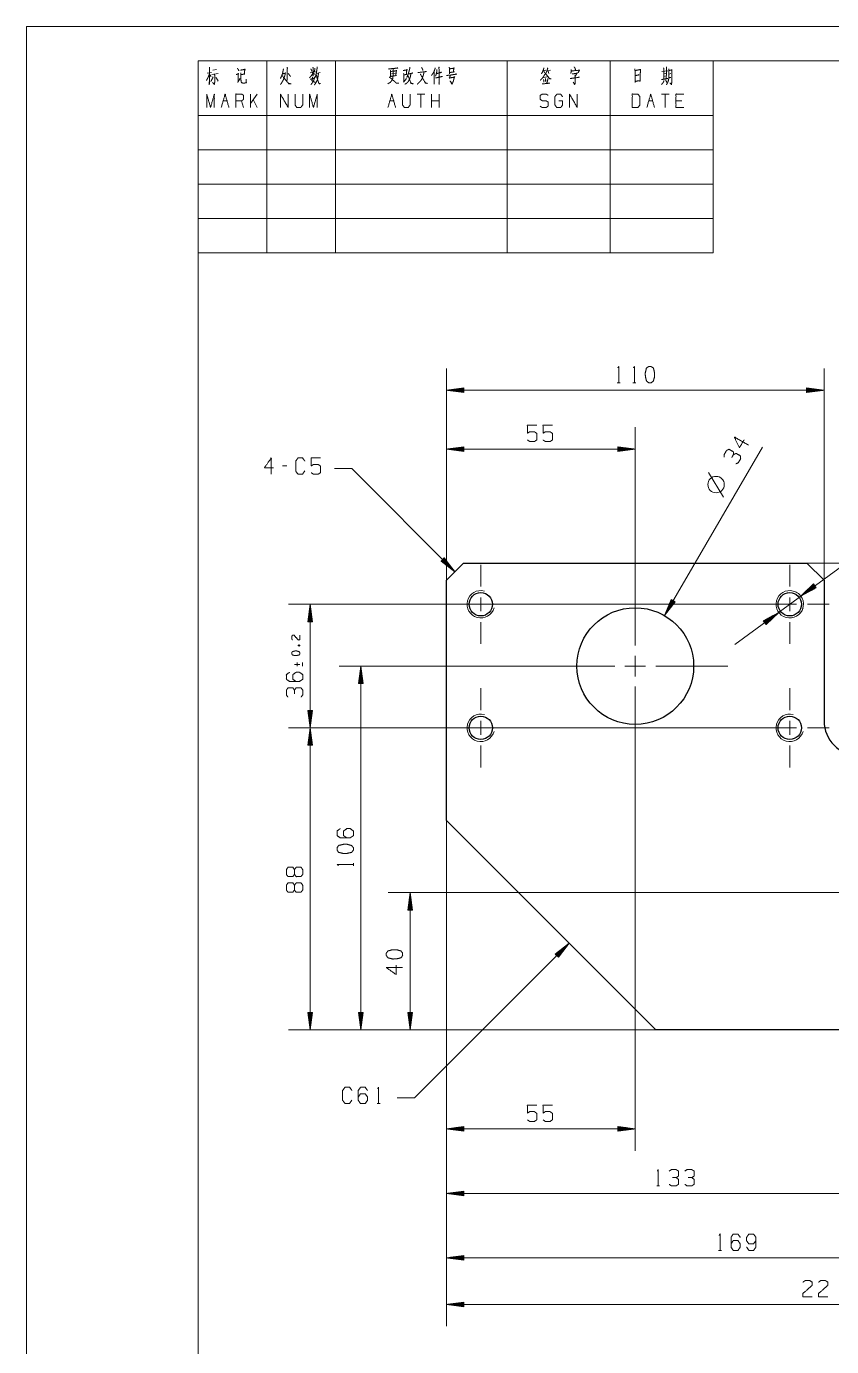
# Model space of a CAD drawing. Header units: millimetres. Extents: x 0 to 210, y 0 to 297.
# Drawn here: x 0 to 117.3, y 104.7 to 297 of the extents above; entities that cross this region are included whole.
import ezdxf

# ---------------------------------------------------------------- set-up
doc = ezdxf.new("R2010")
doc.units = ezdxf.units.MM
doc.layers.add('101', color=7, linetype='Continuous', true_color=0xffffff)

msp = doc.modelspace()

# ---------------------------------------------------------------- linework, layer by layer
at = {"layer": '101', "color": 133, "linetype": 'Continuous', "lineweight": 18}
for p, q in [((0, 297), (0, 0)), ((210, 297), (0, 297)), ((25, 292), (100, 292)), ((25, 292), (100, 292)), ((25, 292), (25, 264)), ((25, 292), (100, 292)), ((205, 292), (25, 292)), ((25, 292), (25, 5)), ((35, 292), (35, 264)), ((45, 292), (45, 264)), ((70, 292), (70, 264)), ((85, 292), (85, 264)), ((100, 292), (100, 264)), ((25, 284), (100, 284)), ((25, 279), (100, 279)), ((25, 274), (100, 274)), ((25, 269), (100, 269)), ((25, 264), (100, 264))]:
    msp.add_line(p, q, dxfattribs=at)
at = {"layer": '101', "color": 72, "linetype": 'Continuous', "lineweight": 18}
for p, q in [((27.13, 290.61), (27.71, 290.74)), ((75.25, 290.57), (75.67, 290.63)), ((75.35, 290.55), (75.45, 290.24)), ((75.82, 290.51), (76.35, 290.61)), ((75.98, 290.49), (76.11, 290.16)), ((92.56, 290.43), (93.43, 290.55)), ((26.34, 290.18), (26.96, 290.3)), ((26.7, 289.95), (26.92, 289.68)), ((26.99, 289.99), (27.95, 290.14)), ((41.34, 290.22), (42.13, 290.38)), ((42.25, 290.16), (42.79, 290.28)), ((53.17, 290.09), (53.7, 290.18)), ((54.91, 288.87), (55.37, 289.43)), ((75.83, 289.64), (75.37, 289.56)), ((92.84, 290.07), (93.11, 290.14)), ((92.86, 289.72), (93.09, 289.78)), ((93.6, 290.05), (93.85, 290.12)), ((33.59, 287.14), (32.63, 285.78)), ((32.63, 285.18), (32.63, 287.14)), ((58.02, 287.14), (56.9, 287.14)), ((57.46, 287.14), (57.46, 285.18)), ((59.02, 285.18), (59.02, 287.14)), ((60.14, 285.18), (60.14, 287.14)), ((93.6, 287.14), (92.49, 287.14)), ((93.05, 287.14), (93.05, 285.18)), ((28.66, 286.17), (29.22, 286.17)), ((31.62, 285.18), (31.34, 286.17)), ((33.59, 285.18), (33.04, 286.36)), ((52.94, 286.17), (53.49, 286.17)), ((60.14, 286.17), (59.02, 286.17)), ((90.65, 286.17), (91.2, 286.17)), ((95.45, 286.17), (94.61, 286.17)), ((86.06, 245.08), (86.48, 245.08)), ((88.34, 245.08), (88.76, 245.08)), ((37.95, 232.96), (37.28, 232.96)), ((101.52, 228.43), (99.36, 231.99)), ((39.6, 206.77), (39.82, 206.85)), ((39.03, 204.06), (39.83, 204.06)), ((39.43, 204.34), (39.43, 203.78)), ((40.22, 203.78), (40.22, 204.34)), ((47.62, 174.69), (47.62, 175.11)), ((51.08, 140.07), (51.5, 140.07)), ((91.81, 128.08), (92.23, 128.08)), ((100.81, 118.68), (101.23, 118.68))]:
    msp.add_line(p, q, dxfattribs=at)
at = {"layer": '101', "color": 22, "linetype": 'Continuous', "lineweight": 18}
for p, q in [((61.18, 216.31), (61.18, 247.16)), ((116.18, 216.31), (116.18, 247.16)), ((63.72, 244.32), (61.18, 243.98)), ((63.72, 244.31), (63.69, 244.31)), ((63.72, 244.31), (63.69, 244.31)), ((63.72, 243.65), (63.72, 244.32)), ((113.64, 244.32), (113.64, 243.65)), ((116.18, 243.98), (113.64, 244.32)), ((113.64, 244.31), (113.67, 244.31)), ((113.64, 244.31), (113.67, 244.31)), ((61.18, 243.98), (116.18, 243.98)), ((61.18, 243.98), (63.72, 243.65)), ((63.72, 244.01), (61.37, 244.01)), ((63.72, 243.96), (61.37, 243.96)), ((63.72, 244.06), (61.76, 244.06)), ((63.72, 243.91), (61.76, 243.91)), ((63.72, 244.11), (62.14, 244.11)), ((63.72, 243.86), (62.14, 243.86)), ((63.72, 244.16), (62.53, 244.16)), ((63.72, 243.81), (62.53, 243.81)), ((63.72, 244.21), (62.91, 244.21)), ((63.72, 243.75), (62.91, 243.75)), ((63.72, 244.26), (63.3, 244.26)), ((63.72, 243.7), (63.3, 243.7)), ((63.72, 243.65), (63.69, 243.65)), ((63.72, 243.65), (63.69, 243.65)), ((113.64, 244.26), (114.06, 244.26)), ((113.64, 244.21), (114.44, 244.21)), ((113.64, 244.16), (114.83, 244.16)), ((113.64, 244.11), (115.21, 244.11)), ((113.64, 244.06), (115.6, 244.06)), ((113.64, 244.01), (115.99, 244.01)), ((113.64, 243.65), (116.18, 243.98)), ((113.64, 243.96), (115.99, 243.96)), ((113.64, 243.91), (115.6, 243.91)), ((113.64, 243.86), (115.21, 243.86)), ((113.64, 243.81), (114.83, 243.81)), ((113.64, 243.75), (114.44, 243.75)), ((113.64, 243.7), (114.06, 243.7)), ((113.64, 243.65), (113.67, 243.65)), ((113.64, 243.65), (113.67, 243.65)), ((61.18, 216.31), (61.18, 238.6)), ((88.68, 212.31), (88.68, 238.6)), ((63.72, 235.76), (61.18, 235.43)), ((88.68, 235.43), (61.18, 235.43)), ((61.18, 235.43), (63.72, 235.09)), ((63.72, 235.45), (61.37, 235.45)), ((63.72, 235.4), (61.37, 235.4)), ((63.72, 235.5), (61.76, 235.5)), ((63.72, 235.35), (61.76, 235.35)), ((63.72, 235.55), (62.14, 235.55)), ((63.72, 235.3), (62.14, 235.3)), ((63.72, 235.61), (62.53, 235.61)), ((63.72, 235.25), (62.53, 235.25)), ((63.72, 235.66), (62.91, 235.66)), ((63.72, 235.2), (62.91, 235.2)), ((63.72, 235.71), (63.3, 235.71)), ((63.72, 235.15), (63.3, 235.15)), ((63.72, 235.76), (63.69, 235.76)), ((63.72, 235.76), (63.69, 235.76)), ((63.72, 235.1), (63.69, 235.1)), ((63.72, 235.1), (63.69, 235.1)), ((63.72, 235.09), (63.72, 235.76)), ((86.14, 235.76), (86.17, 235.76)), ((86.14, 235.76), (86.17, 235.76)), ((88.68, 235.43), (86.14, 235.76)), ((86.14, 235.76), (86.14, 235.09)), ((86.14, 235.71), (86.56, 235.71)), ((86.14, 235.66), (86.94, 235.66)), ((86.14, 235.61), (87.33, 235.61)), ((86.14, 235.55), (87.71, 235.55)), ((86.14, 235.5), (88.1, 235.5)), ((86.14, 235.45), (88.49, 235.45)), ((86.14, 235.09), (88.68, 235.43)), ((86.14, 235.4), (88.49, 235.4)), ((86.14, 235.35), (88.1, 235.35)), ((86.14, 235.3), (87.71, 235.3)), ((86.14, 235.25), (87.33, 235.25)), ((86.14, 235.2), (86.94, 235.2)), ((86.14, 235.15), (86.56, 235.15)), ((86.14, 235.1), (86.17, 235.1)), ((86.14, 235.1), (86.17, 235.1)), ((92.94, 211.16), (107.19, 235.72)), ((47.4, 232.57), (44.86, 232.57)), ((47.4, 232.57), (62.42, 217.55)), ((103.17, 206.93), (133.96, 229.54)), ((60.86, 219.58), (60.39, 219.11)), ((60.57, 219.29), (61.96, 217.91)), ((60.61, 219.33), (62.27, 217.67)), ((60.64, 219.37), (62.3, 217.71)), ((60.68, 219.4), (62.07, 218.01)), ((60.71, 219.44), (61.83, 218.32)), ((60.75, 219.47), (61.59, 218.63)), ((60.79, 219.51), (61.35, 218.94)), ((60.82, 219.55), (61.12, 219.25)), ((60.86, 219.58), (60.88, 219.56)), ((60.86, 219.58), (60.88, 219.56)), ((62.42, 217.55), (60.86, 219.58)), ((60.39, 219.11), (62.42, 217.55)), ((60.39, 219.11), (60.41, 219.09)), ((60.39, 219.11), (60.41, 219.09)), ((60.43, 219.15), (60.72, 218.85)), ((60.46, 219.19), (61.03, 218.62)), ((60.5, 219.22), (61.34, 218.38)), ((60.53, 219.26), (61.65, 218.14)), ((113.68, 218.81), (202.62, 218.81)), ((114.64, 215.77), (112.79, 213.99)), ((114.82, 215.52), (112.93, 214.13)), ((114.85, 215.48), (112.96, 214.09)), ((114.79, 215.56), (113.21, 214.4)), ((114.88, 215.43), (113.3, 214.27)), ((114.76, 215.6), (113.49, 214.67)), ((114.73, 215.64), (113.77, 214.94)), ((114.7, 215.68), (114.05, 215.21)), ((114.67, 215.72), (114.34, 215.47)), ((114.64, 215.76), (114.62, 215.74)), ((114.64, 215.76), (114.62, 215.74)), ((115.04, 215.23), (114.64, 215.77)), ((93.93, 213.53), (92.94, 211.16)), ((93.98, 213.5), (93.77, 213.14)), ((93.93, 213.52), (93.92, 213.5)), ((93.93, 213.52), (93.92, 213.5)), ((94.51, 213.19), (93.93, 213.53)), ((112.79, 213.99), (115.04, 215.23)), ((114.91, 215.39), (113.64, 214.46)), ((114.94, 215.35), (113.98, 214.65)), ((114.97, 215.31), (114.33, 214.84)), ((115, 215.27), (114.67, 215.02)), ((115.03, 215.23), (115.01, 215.21)), ((115.03, 215.23), (115.01, 215.21)), ((111.18, 212.81), (38.15, 212.81)), ((41.33, 212.81), (40.99, 210.27)), ((41.2, 210.27), (41.2, 211.84)), ((41.25, 210.27), (41.25, 212.23)), ((41.3, 210.27), (41.3, 212.62)), ((41.66, 210.27), (41.33, 212.81)), ((41.33, 194.81), (41.33, 212.81)), ((41.35, 210.27), (41.35, 212.62)), ((41.4, 210.27), (41.4, 212.23)), ((41.46, 210.27), (41.46, 211.84)), ((92.94, 211.16), (94.51, 213.19)), ((94.2, 213.37), (93.02, 211.34)), ((94.24, 213.35), (93.06, 211.32)), ((94.15, 213.4), (93.17, 211.7)), ((94.28, 213.32), (93.3, 211.62)), ((94.11, 213.42), (93.32, 212.06)), ((94.07, 213.45), (93.47, 212.42)), ((94.33, 213.29), (93.54, 211.93)), ((94.02, 213.47), (93.62, 212.78)), ((94.37, 213.27), (93.78, 212.24)), ((94.42, 213.24), (94.01, 212.55)), ((94.46, 213.22), (94.25, 212.86)), ((94.5, 213.19), (94.49, 213.17)), ((94.5, 213.19), (94.49, 213.17)), ((109.57, 211.63), (107.32, 210.39)), ((107.72, 209.85), (109.57, 211.63)), ((40.99, 210.27), (41.66, 210.27)), ((41, 210.27), (41, 210.3)), ((41, 210.27), (41, 210.3)), ((41.05, 210.27), (41.05, 210.69)), ((41.1, 210.27), (41.1, 211.07)), ((41.15, 210.27), (41.15, 211.46)), ((41.51, 210.27), (41.51, 211.46)), ((41.56, 210.27), (41.56, 211.07)), ((41.61, 210.27), (41.61, 210.69)), ((41.66, 210.27), (41.66, 210.3)), ((41.66, 210.27), (41.66, 210.3)), ((107.32, 210.39), (107.35, 210.41)), ((107.32, 210.39), (107.35, 210.41)), ((107.32, 210.39), (107.72, 209.85)), ((107.35, 210.35), (107.69, 210.59)), ((107.38, 210.31), (108.03, 210.78)), ((107.41, 210.27), (108.37, 210.97)), ((107.44, 210.22), (108.71, 211.16)), ((107.47, 210.18), (109.05, 211.34)), ((107.5, 210.14), (109.4, 211.53)), ((107.53, 210.1), (109.43, 211.49)), ((107.56, 210.06), (109.14, 211.22)), ((107.59, 210.02), (108.86, 210.95)), ((107.62, 209.98), (108.58, 210.68)), ((107.65, 209.94), (108.3, 210.41)), ((107.68, 209.9), (108.02, 210.14)), ((107.71, 209.86), (107.74, 209.87)), ((107.71, 209.86), (107.74, 209.87)), ((75.18, 203.81), (45.54, 203.81)), ((48.72, 203.81), (48.38, 201.27)), ((48.49, 201.27), (48.49, 202.07)), ((48.54, 201.27), (48.54, 202.46)), ((48.59, 201.27), (48.59, 202.84)), ((48.64, 201.27), (48.64, 203.23)), ((48.69, 201.27), (48.69, 203.62)), ((48.72, 203.81), (48.72, 150.81)), ((49.05, 201.27), (48.72, 203.81)), ((48.74, 201.27), (48.74, 203.62)), ((48.79, 201.27), (48.79, 203.23)), ((48.84, 201.27), (48.84, 202.84)), ((48.89, 201.27), (48.89, 202.46)), ((48.94, 201.27), (48.94, 202.07)), ((48.38, 201.27), (49.05, 201.27)), ((48.39, 201.27), (48.39, 201.3)), ((48.39, 201.27), (48.39, 201.3)), ((48.44, 201.27), (48.44, 201.69)), ((49, 201.27), (49, 201.69)), ((49.05, 201.27), (49.05, 201.3)), ((49.05, 201.27), (49.05, 201.3)), ((40.99, 197.35), (41.33, 194.81)), ((41.66, 197.35), (40.99, 197.35)), ((41, 197.35), (41, 197.32)), ((41, 197.35), (41, 197.32)), ((41.05, 197.35), (41.05, 196.93)), ((41.1, 197.35), (41.1, 196.55)), ((41.15, 197.35), (41.15, 196.16)), ((41.2, 197.35), (41.2, 195.77)), ((41.25, 197.35), (41.25, 195.39)), ((41.3, 197.35), (41.3, 195)), ((41.33, 194.81), (41.66, 197.35)), ((41.35, 197.35), (41.35, 195)), ((41.4, 197.35), (41.4, 195.39)), ((41.46, 197.35), (41.46, 195.77)), ((41.51, 197.35), (41.51, 196.16)), ((41.56, 197.35), (41.56, 196.55)), ((41.61, 197.35), (41.61, 196.93)), ((41.66, 197.35), (41.66, 197.32)), ((41.66, 197.35), (41.66, 197.32)), ((111.18, 194.81), (38.15, 194.81)), ((66.18, 194.81), (38.15, 194.81)), ((41.33, 194.81), (40.99, 192.27)), ((41.3, 192.27), (41.3, 194.62)), ((41.33, 194.81), (41.33, 150.81)), ((41.66, 192.27), (41.33, 194.81)), ((41.35, 192.27), (41.35, 194.62)), ((41.05, 192.27), (41.05, 192.69)), ((41.1, 192.27), (41.1, 193.07)), ((41.15, 192.27), (41.15, 193.46)), ((41.2, 192.27), (41.2, 193.84)), ((41.25, 192.27), (41.25, 194.23)), ((41.4, 192.27), (41.4, 194.23)), ((41.46, 192.27), (41.46, 193.84)), ((41.51, 192.27), (41.51, 193.46)), ((41.56, 192.27), (41.56, 193.07)), ((41.61, 192.27), (41.61, 192.69)), ((40.99, 192.27), (41.66, 192.27)), ((41, 192.27), (41, 192.3)), ((41, 192.27), (41, 192.3)), ((41.66, 192.27), (41.66, 192.3)), ((41.66, 192.27), (41.66, 192.3)), ((88.68, 190.31), (88.68, 133.2)), ((61.18, 181.31), (61.18, 123.81)), ((61.18, 181.31), (61.18, 107.63)), ((61.18, 181.31), (61.18, 114.42)), ((61.18, 181.31), (61.18, 133.2)), ((129.18, 170.81), (52.71, 170.81)), ((55.89, 170.81), (55.55, 168.27)), ((55.71, 168.27), (55.71, 169.46)), ((55.76, 168.27), (55.76, 169.84)), ((55.81, 168.27), (55.81, 170.23)), ((55.86, 168.27), (55.86, 170.62)), ((56.22, 168.27), (55.89, 170.81)), ((55.89, 150.81), (55.89, 170.81)), ((55.91, 168.27), (55.91, 170.62)), ((55.96, 168.27), (55.96, 170.23)), ((56.02, 168.27), (56.02, 169.84)), ((56.07, 168.27), (56.07, 169.46)), ((55.55, 168.27), (56.22, 168.27)), ((55.56, 168.27), (55.56, 168.3)), ((55.56, 168.27), (55.56, 168.3)), ((55.61, 168.27), (55.61, 168.69)), ((55.66, 168.27), (55.66, 169.07)), ((56.12, 168.27), (56.12, 169.07)), ((56.17, 168.27), (56.17, 168.69)), ((56.22, 168.27), (56.22, 168.3)), ((56.22, 168.27), (56.22, 168.3)), ((56.53, 140.89), (79.06, 163.42)), ((79.06, 163.42), (77.03, 161.86)), ((77.03, 161.86), (77.06, 161.88)), ((77.03, 161.86), (77.06, 161.88)), ((77.03, 161.86), (77.5, 161.39)), ((77.07, 161.83), (77.37, 162.12)), ((77.11, 161.79), (77.67, 162.36)), ((77.14, 161.75), (77.98, 162.59)), ((77.18, 161.72), (78.29, 162.83)), ((77.21, 161.68), (78.6, 163.07)), ((77.25, 161.65), (78.91, 163.31)), ((77.29, 161.61), (78.95, 163.27)), ((77.32, 161.57), (78.71, 162.96)), ((77.36, 161.54), (78.47, 162.65)), ((77.39, 161.5), (78.23, 162.34)), ((77.43, 161.47), (78, 162.03)), ((77.47, 161.43), (77.76, 161.73)), ((77.5, 161.39), (79.06, 163.42)), ((77.5, 161.39), (77.52, 161.42)), ((77.5, 161.39), (77.52, 161.42)), ((40.99, 153.35), (41.33, 150.81)), ((41.66, 153.35), (40.99, 153.35)), ((41, 153.35), (41, 153.32)), ((41, 153.35), (41, 153.32)), ((41.05, 153.35), (41.05, 152.93)), ((41.1, 153.35), (41.1, 152.55)), ((41.15, 153.35), (41.15, 152.16)), ((41.2, 153.35), (41.2, 151.77)), ((41.25, 153.35), (41.25, 151.39)), ((41.3, 153.35), (41.3, 151)), ((41.33, 150.81), (41.66, 153.35)), ((41.35, 153.35), (41.35, 151)), ((41.4, 153.35), (41.4, 151.39)), ((41.46, 153.35), (41.46, 151.77)), ((41.51, 153.35), (41.51, 152.16)), ((41.56, 153.35), (41.56, 152.55)), ((41.61, 153.35), (41.61, 152.93)), ((41.66, 153.35), (41.66, 153.32)), ((41.66, 153.35), (41.66, 153.32)), ((48.38, 153.35), (48.72, 150.81)), ((49.05, 153.35), (48.38, 153.35)), ((48.39, 153.35), (48.39, 153.32)), ((48.39, 153.35), (48.39, 153.32)), ((48.44, 153.35), (48.44, 152.93)), ((48.49, 153.35), (48.49, 152.55)), ((48.54, 153.35), (48.54, 152.16)), ((48.59, 153.35), (48.59, 151.77)), ((48.64, 153.35), (48.64, 151.39)), ((48.69, 153.35), (48.69, 151)), ((48.72, 150.81), (49.05, 153.35)), ((48.74, 153.35), (48.74, 151)), ((48.79, 153.35), (48.79, 151.39)), ((48.84, 153.35), (48.84, 151.77)), ((48.89, 153.35), (48.89, 152.16)), ((48.94, 153.35), (48.94, 152.55)), ((49, 153.35), (49, 152.93)), ((49.05, 153.35), (49.05, 153.32)), ((49.05, 153.35), (49.05, 153.32)), ((55.55, 153.35), (55.89, 150.81)), ((56.22, 153.35), (55.55, 153.35)), ((55.56, 153.35), (55.56, 153.32)), ((55.56, 153.35), (55.56, 153.32)), ((55.61, 153.35), (55.61, 152.93)), ((55.66, 153.35), (55.66, 152.55)), ((55.71, 153.35), (55.71, 152.16)), ((55.76, 153.35), (55.76, 151.77)), ((55.81, 153.35), (55.81, 151.39)), ((55.86, 153.35), (55.86, 151)), ((55.89, 150.81), (56.22, 153.35)), ((55.91, 153.35), (55.91, 151)), ((55.96, 153.35), (55.96, 151.39)), ((56.02, 153.35), (56.02, 151.77)), ((56.07, 153.35), (56.07, 152.16)), ((56.12, 153.35), (56.12, 152.55)), ((56.17, 153.35), (56.17, 152.93)), ((56.22, 153.35), (56.22, 153.32)), ((56.22, 153.35), (56.22, 153.32)), ((91.68, 150.81), (38.15, 150.81)), ((91.68, 150.81), (45.54, 150.81)), ((91.68, 150.81), (52.71, 150.81)), ((56.53, 140.89), (53.99, 140.89)), ((63.72, 136.71), (61.18, 136.38)), ((63.72, 136.61), (62.91, 136.61)), ((63.72, 136.66), (63.3, 136.66)), ((63.72, 136.71), (63.69, 136.71)), ((63.72, 136.71), (63.69, 136.71)), ((63.72, 136.04), (63.72, 136.71)), ((86.14, 136.71), (86.14, 136.04)), ((86.14, 136.71), (86.17, 136.71)), ((88.68, 136.38), (86.14, 136.71)), ((86.14, 136.71), (86.17, 136.71)), ((86.14, 136.66), (86.56, 136.66)), ((86.14, 136.61), (86.94, 136.61)), ((88.68, 136.38), (61.18, 136.38)), ((61.18, 136.38), (63.72, 136.04)), ((63.72, 136.4), (61.37, 136.4)), ((63.72, 136.35), (61.37, 136.35)), ((63.72, 136.45), (61.76, 136.45)), ((63.72, 136.3), (61.76, 136.3)), ((63.72, 136.5), (62.14, 136.5)), ((63.72, 136.25), (62.14, 136.25)), ((63.72, 136.56), (62.53, 136.56)), ((63.72, 136.2), (62.53, 136.2)), ((63.72, 136.15), (62.91, 136.15)), ((63.72, 136.1), (63.3, 136.1)), ((63.72, 136.05), (63.69, 136.05)), ((63.72, 136.05), (63.69, 136.05)), ((86.14, 136.56), (87.33, 136.56)), ((86.14, 136.5), (87.71, 136.5)), ((86.14, 136.45), (88.1, 136.45)), ((86.14, 136.4), (88.49, 136.4)), ((86.14, 136.04), (88.68, 136.38)), ((86.14, 136.35), (88.49, 136.35)), ((86.14, 136.3), (88.1, 136.3)), ((86.14, 136.25), (87.71, 136.25)), ((86.14, 136.2), (87.33, 136.2)), ((86.14, 136.15), (86.94, 136.15)), ((86.14, 136.1), (86.56, 136.1)), ((86.14, 136.05), (86.17, 136.05)), ((86.14, 136.05), (86.17, 136.05)), ((63.72, 127.32), (61.18, 126.98)), ((127.68, 126.98), (61.18, 126.98)), ((61.18, 126.98), (63.72, 126.65)), ((63.72, 127.01), (61.37, 127.01)), ((63.72, 126.96), (61.37, 126.96)), ((63.72, 127.06), (61.76, 127.06)), ((63.72, 127.11), (62.14, 127.11)), ((63.72, 127.16), (62.53, 127.16)), ((63.72, 127.21), (62.91, 127.21)), ((63.72, 127.26), (63.3, 127.26)), ((63.72, 127.32), (63.69, 127.32)), ((63.72, 127.32), (63.69, 127.32)), ((63.72, 126.65), (63.72, 127.32)), ((63.72, 126.91), (61.76, 126.91)), ((63.72, 126.86), (62.14, 126.86)), ((63.72, 126.81), (62.53, 126.81)), ((63.72, 126.76), (62.91, 126.76)), ((63.72, 126.71), (63.3, 126.71)), ((63.72, 126.65), (63.69, 126.65)), ((63.72, 126.65), (63.69, 126.65)), ((63.72, 117.93), (61.18, 117.59)), ((61.18, 117.59), (145.68, 117.59)), ((61.18, 117.59), (63.72, 117.26)), ((63.72, 117.62), (61.37, 117.62)), ((63.72, 117.57), (61.37, 117.57)), ((63.72, 117.67), (61.76, 117.67)), ((63.72, 117.52), (61.76, 117.52)), ((63.72, 117.72), (62.14, 117.72)), ((63.72, 117.46), (62.14, 117.46)), ((63.72, 117.77), (62.53, 117.77)), ((63.72, 117.41), (62.53, 117.41)), ((63.72, 117.82), (62.91, 117.82)), ((63.72, 117.36), (62.91, 117.36)), ((63.72, 117.87), (63.3, 117.87)), ((63.72, 117.92), (63.69, 117.92)), ((63.72, 117.92), (63.69, 117.92)), ((63.72, 117.26), (63.72, 117.93)), ((63.72, 117.31), (63.3, 117.31)), ((63.72, 117.26), (63.69, 117.26)), ((63.72, 117.26), (63.69, 117.26)), ((63.72, 111.14), (61.18, 110.81)), ((171.18, 110.81), (61.18, 110.81)), ((61.18, 110.81), (63.72, 110.47)), ((63.72, 110.83), (61.37, 110.83)), ((63.72, 110.78), (61.37, 110.78)), ((63.72, 110.89), (61.76, 110.89)), ((63.72, 110.73), (61.76, 110.73)), ((63.72, 110.94), (62.14, 110.94)), ((63.72, 110.68), (62.14, 110.68)), ((63.72, 110.99), (62.53, 110.99)), ((63.72, 110.63), (62.53, 110.63)), ((63.72, 111.04), (62.91, 111.04)), ((63.72, 110.58), (62.91, 110.58)), ((63.72, 111.09), (63.3, 111.09)), ((63.72, 110.53), (63.3, 110.53)), ((63.72, 111.14), (63.69, 111.14)), ((63.72, 111.14), (63.69, 111.14)), ((63.72, 110.48), (63.69, 110.48)), ((63.72, 110.48), (63.69, 110.48)), ((63.72, 110.47), (63.72, 111.14))]:
    msp.add_line(p, q, dxfattribs=at)
at = {"layer": '101', "color": 72, "linetype": 'Continuous', "lineweight": 25}
for p, q in [((63.68, 218.81), (61.18, 216.31)), ((63.68, 218.81), (113.68, 218.81)), ((116.18, 216.31), (113.68, 218.81)), ((61.18, 181.31), (61.18, 216.31)), ((116.18, 216.31), (116.18, 195.81)), ((61.18, 181.31), (91.68, 150.81)), ((168.68, 150.81), (91.68, 150.81))]:
    msp.add_line(p, q, dxfattribs=at)
at = {"layer": '101', "color": 151, "linetype": 'Continuous', "lineweight": 18}
for p, q in [((66.18, 215.4), (66.18, 218.58)), ((111.18, 215.4), (111.18, 218.58)), ((88.68, 206.81), (88.68, 217.31)), ((66.18, 211.81), (66.18, 213.81)), ((111.18, 211.81), (111.18, 213.81)), ((63.59, 212.81), (60.41, 212.81)), ((65.17, 212.81), (67.18, 212.81)), ((68.77, 212.81), (78.59, 212.81)), ((80.17, 212.81), (82.18, 212.81)), ((83.77, 212.81), (93.59, 212.81)), ((95.17, 212.81), (97.18, 212.81)), ((98.77, 212.81), (108.59, 212.81)), ((110.17, 212.81), (112.18, 212.81)), ((113.77, 212.81), (116.94, 212.81)), ((66.18, 210.22), (66.18, 207.04)), ((111.18, 210.22), (111.18, 207.04)), ((88.68, 202.31), (88.68, 205.31)), ((85.68, 203.81), (75.18, 203.81)), ((87.18, 203.81), (90.18, 203.81)), ((91.68, 203.81), (102.18, 203.81)), ((66.18, 197.4), (66.18, 200.58)), ((88.68, 200.81), (88.68, 190.31)), ((111.18, 197.4), (111.18, 200.58)), ((63.59, 194.81), (60.41, 194.81)), ((65.17, 194.81), (67.18, 194.81)), ((66.18, 193.81), (66.18, 195.81)), ((68.77, 194.81), (78.59, 194.81)), ((80.17, 194.81), (82.18, 194.81)), ((83.77, 194.81), (93.59, 194.81)), ((95.17, 194.81), (97.18, 194.81)), ((98.77, 194.81), (108.59, 194.81)), ((110.17, 194.81), (112.18, 194.81)), ((111.18, 193.81), (111.18, 195.81)), ((113.77, 194.81), (116.94, 194.81)), ((66.18, 192.22), (66.18, 189.04)), ((111.18, 192.22), (111.18, 189.04))]:
    msp.add_line(p, q, dxfattribs=at)
at = {"layer": '101', "color": 72, "linetype": 'Continuous', "lineweight": 18}
msp.add_circle((100.45, 230.25), 1.2, dxfattribs=at)
at = {"layer": '101', "color": 72, "linetype": 'Continuous', "lineweight": 25}
for centre, radius in [((66.18, 212.81), 1.7), ((111.18, 212.81), 1.7), ((88.68, 203.81), 8.5), ((66.18, 194.81), 1.7), ((111.18, 194.81), 1.7)]:
    msp.add_circle(centre, radius, dxfattribs=at)
at = {"layer": '101', "color": 72, "linetype": 'Continuous', "lineweight": 13}
for centre in [(66.18, 212.81), (111.18, 212.81), (66.18, 194.81), (111.18, 194.81)]:
    msp.add_arc(centre, 2, 75, 345, dxfattribs=at)
at = {"layer": '101', "color": 22, "linetype": 'Continuous', "lineweight": 18}
msp.add_arc((111.18, 212.81), 2, 338.4975, 75, dxfattribs=at)
at = {"layer": '101', "color": 72, "linetype": 'Continuous', "lineweight": 25}
msp.add_arc((121.18, 195.81), 5, 180, 270, dxfattribs=at)
at = {"layer": '101', "color": 72, "linetype": 'Continuous', "lineweight": 18}
for points, knots in [([(26.67, 291.07), (26.66, 288.89), (26.63, 288.5), (26.61, 288.71), (26.64, 288.94)], [0, 0, 0.723303, 0.854546, 0.923601, 1, 1]), ([(30.7, 290.88), (30.87, 290.72), (30.92, 290.63), (30.92, 290.53), (30.9, 290.67)], [0, 0, 0.413146, 0.573572, 0.750721, 1, 1]), ([(31.19, 290.63), (31.87, 290.74), (31.82, 290.8), (31.73, 290.05), (31.82, 290.05), (31.25, 289.99)], [0, 0, 0.313958, 0.349012, 0.694882, 0.735357, 1, 1]), ([(37.43, 290.84), (37.42, 290.72), (37.34, 290.3), (37.26, 290.01), (37.18, 289.8), (37.09, 289.6), (37.01, 289.43)], [0, 0, 0.084498, 0.36853, 0.573114, 0.721457, 0.873368, 1, 1]), ([(37.97, 291.05), (38.02, 290.94), (38, 290.84), (37.99, 289.12), (37.97, 289.23), (38, 289.45)], [0, 0, 0.049543, 0.095606, 0.852767, 0.898838, 1, 1]), ([(41.43, 290.8), (41.56, 290.57), (41.59, 290.43)], [0, 0, 0.640221, 1, 1]), ([(41.73, 291.07), (41.76, 290.92), (41.76, 289.78), (41.73, 289.93), (41.76, 290.05)], [0, 0, 0.094654, 0.823636, 0.91829, 1, 1]), ([(42.03, 290.92), (42.03, 290.82), (41.91, 290.34)], [0, 0, 0.174301, 1, 1]), ([(42.33, 291.11), (42.33, 290.98), (42.32, 290.76), (42.27, 290.47), (42.23, 290.16), (42.17, 289.91), (42.1, 289.68), (42.08, 289.62)], [0, 0, 0.081852, 0.232243, 0.425429, 0.63211, 0.800313, 0.957953, 1, 1]), ([(53.44, 290.84), (53.42, 290.18), (53.41, 289.85), (53.39, 289.66), (53.38, 289.56), (53.36, 289.43), (53.32, 289.31), (53.27, 289.2), (53.14, 289.02), (53, 288.85), (52.79, 288.73), (52.69, 288.67), (52.65, 288.65)], [0, 0, 0.263783, 0.395771, 0.470171, 0.511786, 0.56157, 0.614019, 0.658777, 0.749614, 0.837596, 0.932985, 0.980677, 1, 1]), ([(52.76, 290.82), (52.82, 290.78), (52.85, 290.8), (54.11, 290.94), (54.07, 290.96), (53.92, 290.92)], [0, 0, 0.045522, 0.068286, 0.872626, 0.90344, 1, 1]), ([(53, 290.59), (53.04, 290.41), (53.04, 289.66), (53.03, 289.7), (53.89, 289.85), (53.8, 289.85), (53.89, 290.63), (53.92, 290.57), (53.87, 290.53), (53.04, 290.43)], [0, 0, 0.051663, 0.252803, 0.264656, 0.500971, 0.524672, 0.738301, 0.756829, 0.773117, 1, 1]), ([(54.88, 290.57), (55.47, 290.67), (55.41, 290.74), (55.34, 290.01), (55.41, 290.01), (54.97, 289.93), (54.94, 290.12), (54.97, 289.89), (54.96, 288.96)], [0, 0, 0.181366, 0.207406, 0.429567, 0.451891, 0.588199, 0.645735, 0.715777, 1, 1]), ([(55.85, 291.05), (55.82, 290.8), (55.73, 290.47), (55.62, 290.12), (55.53, 289.89), (55.47, 289.72), (55.41, 289.58)], [0, 0, 0.162457, 0.385014, 0.625897, 0.784413, 0.898493, 1, 1]), ([(57.02, 290.28), (58.29, 290.43), (58.21, 290.45), (58.12, 290.41)], [0, 0, 0.872478, 0.933903, 1, 1]), ([(57.56, 291.03), (57.66, 290.84), (57.71, 290.72), (57.74, 290.59)], [0, 0, 0.450481, 0.729637, 1, 1]), ([(59.55, 290.98), (59.48, 290.72), (59.38, 290.47), (59.26, 290.24), (59.14, 290.05), (59, 289.85)], [0, 0, 0.21836, 0.428744, 0.629221, 0.801494, 1, 1]), ([(59.8, 290.72), (59.76, 290.38), (59.7, 290.09), (59.64, 289.89), (59.6, 289.76)], [0, 0, 0.34211, 0.644851, 0.86512, 1, 1]), ([(60.08, 291.07), (60.12, 290.98), (60.09, 291.03), (60.11, 288.54), (60.09, 288.73), (60.11, 289.04)], [0, 0, 0.029975, 0.04619, 0.840789, 0.900562, 1, 1]), ([(61.57, 291.07), (61.63, 290.82), (61.63, 290.09), (61.63, 290.28), (62.33, 290.38), (62.21, 290.38), (62.24, 290.9), (62.26, 290.98), (62.29, 290.92), (62.19, 290.9), (61.63, 290.82)], [0, 0, 0.076614, 0.294117, 0.350048, 0.563214, 0.598361, 0.753971, 0.779215, 0.799829, 0.831205, 1, 1]), ([(75.37, 290.98), (75.35, 290.84), (75.23, 290.53), (75.13, 290.28), (75.01, 290.07)], [0, 0, 0.148006, 0.485257, 0.758321, 1, 1]), ([(75.91, 290.98), (75.92, 290.88), (75.75, 290.3)], [0, 0, 0.147218, 1, 1]), ([(79.34, 290.74), (79.34, 290.51), (79.33, 290.34), (79.3, 290.22), (79.27, 290.12)], [0, 0, 0.361949, 0.626223, 0.829034, 1, 1]), ([(79.34, 290.49), (80.57, 290.63), (80.56, 290.67), (80.37, 290.26)], [0, 0, 0.712481, 0.737756, 1, 1]), ([(79.78, 291.09), (79.89, 290.96), (79.93, 290.86), (79.96, 290.69)], [0, 0, 0.364604, 0.619196, 1, 1]), ([(88.61, 290.8), (88.64, 290.59), (88.66, 290.14), (88.67, 289.66), (88.67, 289.6), (88.67, 288.83), (88.67, 288.98), (89.24, 289.1), (89.36, 288.96), (89.39, 289.14), (89.39, 289.39), (89.4, 289.87), (89.42, 290.36), (89.42, 290.78), (89.43, 290.72), (88.66, 290.57)], [0, 0, 0.037589, 0.119519, 0.205166, 0.216331, 0.354043, 0.380097, 0.485125, 0.518622, 0.552532, 0.597196, 0.682843, 0.77221, 0.846648, 0.858119, 1, 1]), ([(92.8, 290.98), (92.83, 290.86), (92.83, 289.31)], [0, 0, 0.075954, 1, 1]), ([(93.21, 291.11), (93.24, 290.98), (93.19, 289.37)], [0, 0, 0.073211, 1, 1]), ([(93.55, 290.82), (93.59, 290.59), (93.59, 290.14), (93.57, 289.64), (93.55, 289.33), (93.47, 289), (93.38, 288.79), (93.22, 288.48)], [0, 0, 0.096217, 0.285187, 0.491418, 0.620825, 0.76157, 0.854869, 1, 1]), ([(93.59, 290.57), (94.03, 290.67), (93.98, 290.74), (93.98, 290.05), (94, 289.12), (93.98, 288.77), (93.97, 288.56), (93.95, 288.5), (93.74, 288.77), (93.94, 288.58)], [0, 0, 0.13308, 0.155522, 0.357051, 0.631901, 0.735808, 0.797028, 0.815849, 0.918301, 1, 1]), ([(26.67, 290.16), (26.6, 289.91), (26.48, 289.62), (26.35, 289.35), (26.23, 289.14)], [0, 0, 0.233514, 0.515368, 0.78555, 1, 1]), ([(27.18, 289.66), (27.17, 289.58), (26.86, 288.96)], [0, 0, 0.108202, 1, 1]), ([(27.37, 289.99), (27.42, 289.87), (27.42, 288.83), (27.4, 288.6), (27.39, 288.52), (27.11, 288.85), (27.39, 288.56)], [0, 0, 0.056947, 0.504404, 0.603051, 0.639405, 0.826366, 1, 1]), ([(27.61, 289.58), (27.87, 289.16), (27.92, 289), (27.81, 289.27)], [0, 0, 0.516563, 0.696901, 1, 1]), ([(30.53, 289.99), (30.92, 290.09), (30.86, 290.16), (30.83, 288.96), (30.77, 288.83), (31.12, 289.41)], [0, 0, 0.158008, 0.19221, 0.673433, 0.728446, 1, 1]), ([(31.22, 290.22), (31.25, 289.91), (31.25, 289.2), (31.27, 288.98), (31.3, 288.87), (31.34, 288.81), (31.41, 288.77), (31.53, 288.75), (31.66, 288.73), (32.03, 288.79), (32, 289.33), (32, 288.79)], [0, 0, 0.097093, 0.316208, 0.387239, 0.42073, 0.444406, 0.470581, 0.507596, 0.549105, 0.664641, 0.832445, 1, 1]), ([(37.28, 290.09), (37.75, 290.18), (37.71, 290.22), (37.68, 290.03), (37.62, 289.76), (37.56, 289.6), (37.48, 289.37), (37.4, 289.18), (37.28, 288.98), (37.2, 288.81), (37.02, 288.56)], [0, 0, 0.202443, 0.228131, 0.308408, 0.425631, 0.500403, 0.604281, 0.689483, 0.790714, 0.870506, 1, 1]), ([(37.28, 289.8), (38.22, 288.62), (38.56, 288.65), (38.54, 288.65), (38.24, 288.67), (38.08, 288.81)], [0, 0, 0.632183, 0.773704, 0.779845, 0.909108, 1, 1]), ([(38.1, 290.16), (38.13, 290.14), (38.4, 289.8), (38.47, 289.68)], [0, 0, 0.059448, 0.761031, 1, 1]), ([(41.75, 290.24), (41.62, 290.01), (41.48, 289.8), (41.35, 289.64), (41.22, 289.49)], [0, 0, 0.287221, 0.555142, 0.786181, 1, 1]), ([(41.34, 289.31), (41.97, 289.45), (41.98, 289.64), (41.98, 289.56), (41.91, 289.31), (41.81, 289.04), (41.7, 288.83), (41.59, 288.71), (41.48, 288.58), (41.41, 288.52)], [0, 0, 0.30447, 0.39258, 0.431622, 0.553714, 0.689469, 0.798362, 0.878841, 0.954752, 1, 1]), ([(41.72, 289.66), (41.56, 289.08), (41.66, 289.04), (41.78, 289), (41.89, 288.94), (42.04, 288.85)], [0, 0, 0.5291, 0.62629, 0.735524, 0.852093, 1, 1]), ([(41.76, 290.2), (41.94, 290.07), (42.03, 289.97)], [0, 0, 0.613122, 1, 1]), ([(42.54, 290.16), (42.49, 289.8), (42.45, 289.56), (42.41, 289.35), (42.35, 289.16), (42.23, 288.91), (42.13, 288.73), (42.01, 288.56), (41.92, 288.48)], [0, 0, 0.19438, 0.332636, 0.448614, 0.555649, 0.70616, 0.822692, 0.933847, 1, 1]), ([(42.22, 289.89), (42.25, 289.85), (42.39, 289.27), (42.49, 289), (42.6, 288.71), (42.63, 288.65), (42.85, 288.67), (42.63, 288.69), (42.55, 288.81)], [0, 0, 0.026721, 0.341749, 0.493483, 0.655465, 0.691641, 0.80784, 0.924039, 1, 1]), ([(52.82, 289.6), (52.89, 289.6), (53.17, 289.37), (53.41, 289.16), (53.63, 288.98), (53.9, 288.71), (54.23, 288.75), (53.92, 288.71), (53.82, 288.79)], [0, 0, 0.033467, 0.197839, 0.340788, 0.472468, 0.649452, 0.797921, 0.939753, 1, 1]), ([(55.98, 290.12), (55.98, 289.99), (55.92, 289.66), (55.86, 289.47), (55.81, 289.31), (55.73, 289.16), (55.65, 289.02), (55.54, 288.87), (55.31, 288.67), (55.13, 288.58)], [0, 0, 0.067236, 0.249298, 0.354996, 0.450079, 0.537949, 0.629663, 0.725721, 0.894899, 1, 1]), ([(55.54, 289.8), (55.59, 289.78), (56.04, 288.67), (56.32, 288.65), (56.06, 288.71), (55.98, 288.83)], [0, 0, 0.024909, 0.644018, 0.787117, 0.926016, 1, 1]), ([(55.62, 290.07), (56.27, 290.2), (56.2, 290.22), (56.08, 290.18)], [0, 0, 0.769962, 0.857327, 1, 1]), ([(57.88, 290.32), (57.88, 290.2), (57.81, 289.91), (57.74, 289.68), (57.65, 289.43), (57.52, 289.23), (57.5, 289.18), (57.42, 289.08), (57.31, 288.94), (57.18, 288.81), (57.06, 288.69), (56.93, 288.58)], [0, 0, 0.060656, 0.206644, 0.323463, 0.452143, 0.571976, 0.593424, 0.659716, 0.74639, 0.834816, 0.918178, 1, 1]), ([(57.34, 290.05), (57.4, 290.01), (58.1, 288.75), (58.43, 288.69), (58.12, 288.77), (58.02, 288.89)], [0, 0, 0.030854, 0.652647, 0.79375, 0.930716, 1, 1]), ([(59.38, 290.41), (59.39, 289.16), (59.39, 288.56), (59.38, 288.69), (59.39, 288.91)], [0, 0, 0.565717, 0.839123, 0.896086, 1, 1]), ([(59.57, 289.49), (60.61, 289.7), (60.53, 289.72), (60.4, 289.66)], [0, 0, 0.826976, 0.886334, 1, 1]), ([(59.8, 290.14), (60.47, 290.32), (60.4, 290.32), (60.28, 290.26)], [0, 0, 0.772509, 0.853435, 1, 1]), ([(61.18, 289.87), (61.37, 289.87), (61.75, 289.91), (62.68, 290.05), (62.58, 290.07), (62.43, 290.03)], [0, 0, 0.10704, 0.322386, 0.855626, 0.914427, 1, 1]), ([(61.73, 289.91), (61.63, 289.41), (61.6, 289.49), (62.38, 289.62), (62.33, 289.7), (62.33, 289.62), (62.24, 289.27), (62.19, 289.04), (62.11, 288.85), (62.05, 288.71), (62.01, 288.6), (61.98, 288.58), (61.72, 289.06), (62, 288.62)], [0, 0, 0.13637, 0.159981, 0.371157, 0.396349, 0.418604, 0.516111, 0.579311, 0.63312, 0.675133, 0.705357, 0.714996, 0.861275, 1, 1]), ([(75.64, 290.3), (75.63, 290.2), (75.39, 289.83), (75.38, 289.78), (75.26, 289.6), (75.06, 289.37), (74.85, 289.16)], [0, 0, 0.074337, 0.387309, 0.418539, 0.575027, 0.79286, 1, 1]), ([(75.12, 288.62), (76.23, 288.73), (76.16, 288.73), (75.99, 288.71)], [0, 0, 0.825897, 0.879998, 1, 1]), ([(75.31, 289.27), (75.38, 289), (75.38, 288.87), (75.37, 289.04)], [0, 0, 0.489807, 0.707975, 1, 1]), ([(75.58, 289.43), (75.64, 289.12), (75.61, 288.96), (75.61, 289.18)], [0, 0, 0.443891, 0.680119, 1, 1]), ([(75.61, 290.16), (76.2, 289.37), (76.43, 289.37), (76.2, 289.39), (76.08, 289.54)], [0, 0, 0.599324, 0.742451, 0.886135, 1, 1]), ([(75.95, 289.41), (75.95, 289.27), (75.77, 288.69)], [0, 0, 0.19307, 1, 1]), ([(79.2, 289.41), (80.57, 289.6), (80.49, 289.62), (80.28, 289.56)], [0, 0, 0.820202, 0.873508, 1, 1]), ([(79.49, 290.07), (80.25, 290.18), (80.21, 290.24), (79.92, 289.72)], [0, 0, 0.533866, 0.586729, 1, 1]), ([(79.87, 289.87), (79.9, 289.76), (79.93, 289.64), (79.94, 289.43), (79.94, 289), (79.93, 288.85), (79.9, 288.65), (79.86, 288.52), (79.64, 288.87), (79.87, 288.56)], [0, 0, 0.049623, 0.1085, 0.204239, 0.404798, 0.471991, 0.568442, 0.629223, 0.820578, 1, 1]), ([(88.67, 289.83), (89.24, 289.95), (89.18, 289.97), (89.05, 289.89)], [0, 0, 0.728512, 0.805958, 1, 1]), ([(92.52, 289.25), (93.43, 289.41), (93.38, 289.43), (93.33, 289.37)], [0, 0, 0.873246, 0.919206, 1, 1]), ([(92.86, 289.12), (92.84, 289.02), (92.73, 288.81), (92.62, 288.67), (92.52, 288.56)], [0, 0, 0.157085, 0.51447, 0.781154, 1, 1]), ([(93.09, 289.18), (93.25, 288.94), (93.25, 288.83), (93.19, 289.02)], [0, 0, 0.497679, 0.671694, 1, 1]), ([(93.57, 289.52), (93.6, 289.52), (93.84, 289.58)], [0, 0, 0.107799, 1, 1]), ([(26.26, 285.18), (26.26, 287.14), (26.82, 285.18), (27.37, 287.14), (27.37, 285.18)], [0, 0, 0.245192, 0.5, 0.754808, 1, 1]), ([(30.51, 285.18), (30.51, 287.14), (31.34, 287.14), (31.62, 286.96), (31.62, 286.36), (31.34, 286.17), (30.51, 286.17)], [0, 0, 0.400952, 0.571035, 0.639278, 0.761676, 0.829917, 1, 1]), ([(37.01, 285.18), (37.01, 287.14), (38.12, 285.18), (38.12, 287.14)], [0, 0, 0.317574, 0.682426, 1, 1]), ([(39.13, 287.14), (39.13, 285.57), (39.39, 285.18), (39.95, 285.18), (40.24, 285.57), (40.24, 287.14)], [0, 0, 0.337152, 0.438599, 0.557781, 0.662848, 1, 1]), ([(41.25, 285.18), (41.25, 287.14), (41.81, 285.18), (42.36, 287.14), (42.36, 285.18)], [0, 0, 0.245192, 0.5, 0.754808, 1, 1]), ([(54.78, 287.14), (54.78, 285.57), (55.05, 285.18), (55.6, 285.18), (55.89, 285.57), (55.89, 287.14)], [0, 0, 0.337152, 0.438599, 0.557781, 0.662848, 1, 1]), ([(74.85, 285.36), (75.13, 285.18), (75.7, 285.18), (75.98, 285.39), (75.98, 285.97), (75.7, 286.17), (75.15, 286.17), (74.85, 286.36), (74.85, 286.96), (75.15, 287.14), (75.7, 287.14), (75.98, 286.96)], [0, 0, 0.068035, 0.184054, 0.254521, 0.372333, 0.442799, 0.555843, 0.626367, 0.748393, 0.81892, 0.931964, 1, 1]), ([(77.55, 286.17), (78.1, 286.17), (78.1, 285.57), (77.82, 285.18), (77.25, 285.18), (76.97, 285.57), (76.97, 286.75), (77.27, 287.14), (77.81, 287.14), (78.09, 286.75)], [0, 0, 0.103295, 0.214797, 0.304261, 0.410274, 0.499739, 0.718892, 0.809956, 0.910533, 1, 1]), ([(79.11, 285.18), (79.11, 287.14), (80.22, 285.18), (80.22, 287.14)], [0, 0, 0.317574, 0.682426, 1, 1]), ([(88.25, 285.18), (89.07, 285.18), (89.36, 285.57), (89.36, 286.75), (89.07, 287.14), (88.25, 287.14), (88.25, 285.18)], [0, 0, 0.142133, 0.227159, 0.431787, 0.516817, 0.65895, 1, 1]), ([(90.37, 285.18), (90.93, 287.14), (91.48, 285.18)], [0, 0, 0.5, 1, 1]), ([(95.73, 285.18), (94.61, 285.18), (94.61, 287.14), (95.73, 287.14)], [0, 0, 0.265389, 0.734611, 1, 1]), ([(86.13, 247.25), (86.27, 247.45), (86.27, 245.08)], [0, 0, 0.093487, 1, 1]), ([(88.41, 247.25), (88.55, 247.45), (88.55, 245.08)], [0, 0, 0.093486, 1, 1]), ([(90.98, 245.08), (91.32, 245.33), (91.5, 246.03), (91.5, 246.5), (91.32, 247.23), (90.98, 247.45), (90.65, 247.45), (90.31, 247.23), (90.13, 246.5), (90.15, 246.03), (90.31, 245.33), (90.65, 245.08), (90.98, 245.08)], [0, 0, 0.067525, 0.183972, 0.260583, 0.380943, 0.446141, 0.500306, 0.565504, 0.685864, 0.762528, 0.87831, 0.945835, 1, 1]), ([(72.97, 236.75), (73.31, 236.52), (73.99, 236.52), (74.33, 236.75), (74.33, 237.7), (73.99, 237.95), (73.31, 237.95), (72.97, 237.72), (72.97, 238.9), (74.33, 238.9)], [0, 0, 0.062228, 0.168344, 0.230571, 0.376815, 0.441266, 0.547381, 0.609609, 0.79049, 1, 1]), ([(75.25, 236.75), (75.58, 236.52), (76.27, 236.52), (76.61, 236.75), (76.61, 237.7), (76.27, 237.95), (75.58, 237.95), (75.25, 237.72), (75.25, 238.9), (76.61, 238.9)], [0, 0, 0.062228, 0.168344, 0.230571, 0.376815, 0.441266, 0.547381, 0.609609, 0.79049, 1, 1]), ([(104.52, 236.76), (103.84, 235.6), (103.12, 237.18), (105.17, 235.99)], [0, 0, 0.24587, 0.565296, 1, 1]), ([(102.99, 234.63), (102.96, 235.03), (102.34, 235.39), (101.97, 235.22), (101.63, 234.62), (101.65, 234.22)], [0, 0, 0.153874, 0.429851, 0.583724, 0.846126, 1, 1]), ([(103.33, 233.27), (103.68, 233.43), (104.03, 234.02), (104, 234.43), (103.38, 234.79), (102.99, 234.63), (102.73, 234.18)], [0, 0, 0.12412, 0.343691, 0.472447, 0.703377, 0.836729, 1, 1]), ([(36.01, 232.71), (34.66, 232.71), (35.67, 234.13), (35.67, 231.76)], [0, 0, 0.24587, 0.565296, 1, 1]), ([(40.54, 232.23), (40.21, 231.76), (39.55, 231.76), (39.22, 232.23), (39.22, 233.66), (39.55, 234.13), (40.22, 234.13), (40.56, 233.66)], [0, 0, 0.114567, 0.243366, 0.357933, 0.638585, 0.753153, 0.885433, 1, 1]), ([(41.48, 231.98), (41.81, 231.76), (42.5, 231.76), (42.84, 231.98), (42.84, 232.93), (42.5, 233.18), (41.81, 233.18), (41.48, 232.96), (41.48, 234.13), (42.84, 234.13)], [0, 0, 0.062228, 0.168344, 0.230572, 0.376816, 0.441265, 0.547381, 0.609608, 0.790489, 1, 1]), ([(38.75, 207.62), (38.64, 207.78), (38.64, 208.12), (38.75, 208.29), (38.99, 208.29), (39.59, 207.61), (39.83, 207.62), (39.83, 208.29)], [0, 0, 0.069694, 0.192979, 0.265274, 0.350228, 0.674739, 0.759752, 1, 1]), ([(39.83, 205.76), (39.7, 205.92), (39.35, 206.01), (39.12, 206.01), (38.75, 205.92), (38.64, 205.76), (38.64, 205.59), (38.75, 205.42), (39.12, 205.33), (39.35, 205.34), (39.7, 205.42), (39.83, 205.59), (39.83, 205.76)], [0, 0, 0.067524, 0.183969, 0.260581, 0.38094, 0.446136, 0.500306, 0.565502, 0.68586, 0.762525, 0.878306, 0.94583, 1, 1]), ([(39.82, 206.77), (39.82, 206.85), (39.7, 206.89), (39.6, 206.85), (39.6, 206.77), (39.7, 206.73), (39.82, 206.77), (39.6, 206.85)], [0, 0, 0.093958, 0.236773, 0.365956, 0.459914, 0.589096, 0.731911, 1, 1]), ([(39.29, 201.56), (38.81, 201.88), (38.81, 202.57), (39.29, 202.91), (39.76, 202.91), (40.24, 202.57), (40.24, 201.88), (39.76, 201.56), (38.34, 201.56), (37.86, 201.88), (37.86, 202.57), (38.34, 202.91)], [0, 0, 0.076964, 0.169762, 0.248073, 0.312018, 0.39033, 0.483127, 0.560092, 0.751927, 0.828891, 0.921688, 1, 1]), ([(39.04, 200.3), (38.81, 200.63), (38.09, 200.63), (37.86, 200.3), (37.86, 199.61), (38.09, 199.27)], [0, 0, 0.153872, 0.429852, 0.583723, 0.846122, 1, 1]), ([(40.01, 199.29), (40.24, 199.61), (40.24, 200.3), (40.01, 200.63), (39.29, 200.63), (39.04, 200.3), (39.04, 199.78)], [0, 0, 0.124123, 0.34369, 0.472445, 0.703376, 0.836728, 1, 1]), ([(46.67, 178.78), (46.2, 179.1), (46.2, 179.79), (46.67, 180.13), (47.15, 180.13), (47.62, 179.79), (47.62, 179.1), (47.15, 178.78), (45.72, 178.78), (45.25, 179.1), (45.25, 179.79), (45.72, 180.13)], [0, 0, 0.076963, 0.16976, 0.248073, 0.312019, 0.390332, 0.483129, 0.560092, 0.751927, 0.82889, 0.921687, 1, 1]), ([(47.62, 177.34), (47.37, 177.67), (46.67, 177.85), (46.2, 177.85), (45.47, 177.67), (45.25, 177.34), (45.25, 177), (45.47, 176.67), (46.2, 176.49), (46.67, 176.51), (47.37, 176.67), (47.62, 177), (47.62, 177.34)], [0, 0, 0.067527, 0.183973, 0.260585, 0.380944, 0.446143, 0.500306, 0.565505, 0.685864, 0.762529, 0.87831, 0.945837, 1, 1]), ([(39.04, 173.46), (38.81, 173.14), (38.09, 173.14), (37.86, 173.46), (37.86, 174.15), (38.09, 174.49), (38.81, 174.49), (39.04, 174.15), (39.04, 173.46), (39.29, 173.13), (39.99, 173.13), (40.24, 173.46), (40.24, 174.15), (40.01, 174.49), (39.29, 174.49), (39.04, 174.15)], [0, 0, 0.047575, 0.136086, 0.183661, 0.267817, 0.317166, 0.405678, 0.455028, 0.539184, 0.590297, 0.675757, 0.726871, 0.811027, 0.860377, 0.948889, 1, 1]), ([(45.45, 174.76), (45.25, 174.9), (47.62, 174.9)], [0, 0, 0.093488, 1, 1]), ([(39.04, 171.19), (38.81, 170.87), (38.09, 170.87), (37.86, 171.19), (37.86, 171.88), (38.09, 172.21), (38.81, 172.21), (39.04, 171.88), (39.04, 171.19), (39.29, 170.85), (39.99, 170.85), (40.24, 171.19), (40.24, 171.88), (40.01, 172.21), (39.29, 172.21), (39.04, 171.88)], [0, 0, 0.047573, 0.136085, 0.183659, 0.267815, 0.317165, 0.405677, 0.455028, 0.539184, 0.590296, 0.675756, 0.726869, 0.811025, 0.860376, 0.948888, 1, 1]), ([(54.8, 161.98), (54.55, 162.31), (53.85, 162.49), (53.37, 162.49), (52.65, 162.31), (52.42, 161.98), (52.42, 161.64), (52.65, 161.3), (53.37, 161.13), (53.85, 161.14), (54.55, 161.3), (54.8, 161.64), (54.8, 161.98)], [0, 0, 0.067526, 0.183971, 0.260583, 0.380943, 0.446141, 0.500306, 0.565505, 0.685864, 0.762529, 0.87831, 0.945835, 1, 1]), ([(53.85, 160.21), (53.85, 158.87), (52.42, 159.88), (54.8, 159.88)], [0, 0, 0.245869, 0.565295, 1, 1]), ([(47.39, 140.55), (47.05, 140.07), (46.4, 140.07), (46.06, 140.55), (46.06, 141.97), (46.4, 142.45), (47.07, 142.45), (47.41, 141.97)], [0, 0, 0.114569, 0.243367, 0.357935, 0.638584, 0.753152, 0.885431, 1, 1]), ([(48.34, 141.02), (48.66, 141.5), (49.35, 141.5), (49.68, 141.02), (49.68, 140.55), (49.35, 140.07), (48.66, 140.07), (48.34, 140.55), (48.34, 141.97), (48.66, 142.45), (49.35, 142.45), (49.68, 141.97)], [0, 0, 0.076963, 0.169761, 0.248073, 0.312018, 0.390331, 0.483128, 0.560092, 0.751927, 0.82889, 0.921688, 1, 1]), ([(51.15, 142.25), (51.29, 142.45), (51.29, 140.07)], [0, 0, 0.09349, 1, 1]), ([(72.97, 137.7), (73.31, 137.47), (73.99, 137.47), (74.33, 137.7), (74.33, 138.65), (73.99, 138.9), (73.31, 138.9), (72.97, 138.67), (72.97, 139.85), (74.33, 139.85)], [0, 0, 0.062228, 0.168344, 0.230572, 0.376816, 0.441265, 0.547381, 0.609609, 0.79049, 1, 1]), ([(75.25, 137.7), (75.58, 137.47), (76.27, 137.47), (76.61, 137.7), (76.61, 138.65), (76.27, 138.9), (75.58, 138.9), (75.25, 138.67), (75.25, 139.85), (76.61, 139.85)], [0, 0, 0.062228, 0.168344, 0.230572, 0.376816, 0.441265, 0.547381, 0.609609, 0.79049, 1, 1]), ([(91.88, 130.25), (92.02, 130.45), (92.02, 128.08)], [0, 0, 0.093489, 1, 1]), ([(94.63, 129.28), (94.97, 129.5), (94.97, 130.23), (94.63, 130.45), (93.94, 130.45), (93.61, 130.23)], [0, 0, 0.153874, 0.429851, 0.583726, 0.846126, 1, 1]), ([(93.63, 128.3), (93.94, 128.08), (94.63, 128.08), (94.97, 128.3), (94.97, 129.03), (94.63, 129.28), (94.12, 129.28)], [0, 0, 0.124118, 0.343688, 0.472446, 0.703376, 0.836731, 1, 1]), ([(96.91, 129.28), (97.25, 129.5), (97.25, 130.23), (96.91, 130.45), (96.22, 130.45), (95.88, 130.23)], [0, 0, 0.153875, 0.429853, 0.583728, 0.846125, 1, 1]), ([(95.9, 128.3), (96.22, 128.08), (96.91, 128.08), (97.25, 128.3), (97.25, 129.03), (96.91, 129.28), (96.4, 129.28)], [0, 0, 0.124121, 0.343687, 0.472445, 0.703376, 0.836731, 1, 1]), ([(100.88, 120.86), (101.02, 121.06), (101.02, 118.68)], [0, 0, 0.093489, 1, 1]), ([(102.63, 119.63), (102.94, 120.11), (103.63, 120.11), (103.97, 119.63), (103.97, 119.16), (103.63, 118.68), (102.94, 118.68), (102.63, 119.16), (102.63, 120.58), (102.94, 121.06), (103.63, 121.06), (103.97, 120.58)], [0, 0, 0.076963, 0.169761, 0.248073, 0.312018, 0.390331, 0.483128, 0.560092, 0.751927, 0.82889, 0.921688, 1, 1]), ([(104.9, 119.16), (105.22, 118.68), (105.91, 118.68), (106.25, 119.16), (106.25, 120.58), (105.91, 121.06), (105.22, 121.06), (104.9, 120.58), (104.88, 120.11), (105.22, 119.63), (105.91, 119.63), (106.25, 120.11)], [0, 0, 0.076856, 0.169525, 0.247728, 0.439296, 0.5175, 0.610168, 0.687025, 0.750925, 0.829128, 0.921797, 1, 1]), ([(113.1, 114.05), (113.42, 114.28), (114.11, 114.28), (114.44, 114.05), (114.44, 113.58), (113.08, 112.38), (113.1, 111.9), (114.44, 111.9)], [0, 0, 0.069693, 0.192977, 0.265274, 0.350227, 0.67474, 0.759752, 1, 1]), ([(115.38, 114.05), (115.69, 114.28), (116.38, 114.28), (116.72, 114.05), (116.72, 113.58), (115.36, 112.38), (115.38, 111.9), (116.72, 111.9)], [0, 0, 0.069691, 0.192977, 0.265274, 0.350227, 0.674741, 0.759753, 1, 1])]:
    msp.add_open_spline(points, degree=1, knots=knots, dxfattribs=at)
for points in [[(28.38, 285.18), (28.94, 287.14), (29.5, 285.18)], [(52.66, 285.18), (53.22, 287.14), (53.77, 285.18)]]:
    msp.add_open_spline(points, degree=1, dxfattribs=at)

doc.saveas('drawing.dxf')
